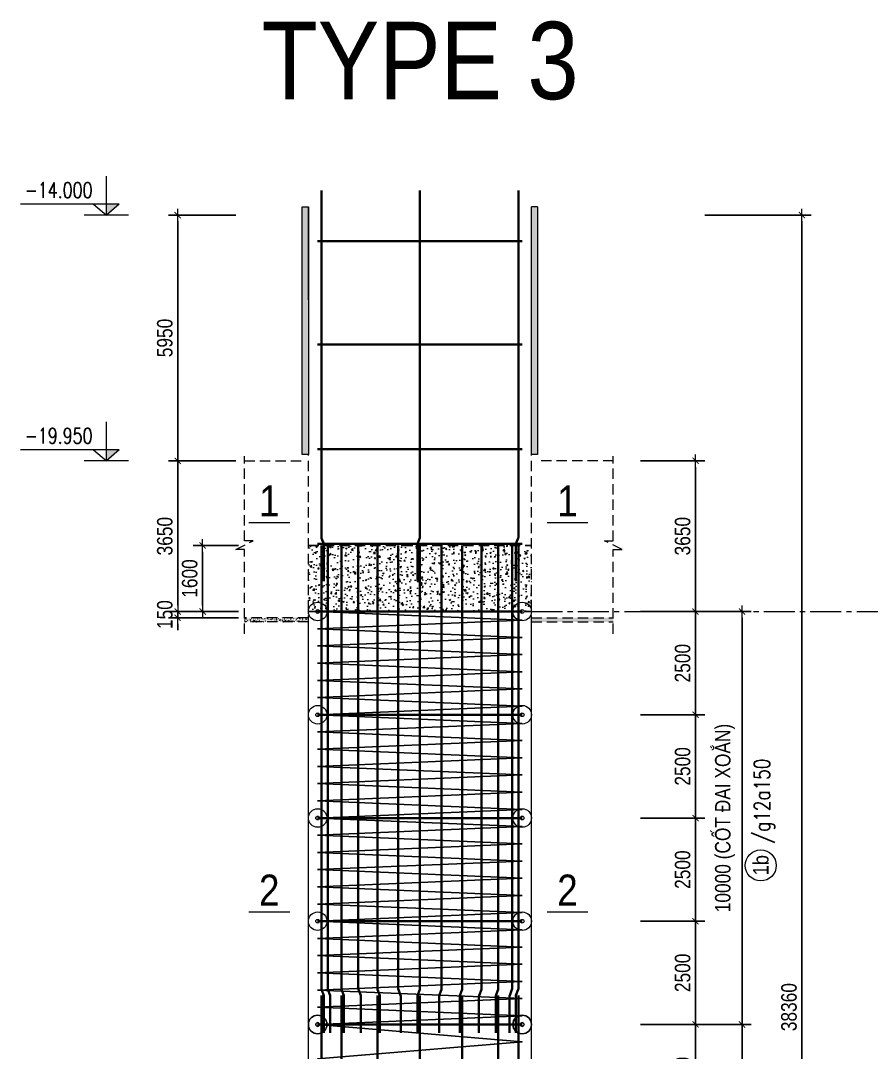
# Model space of a CAD drawing. Header units: millimetres. Extents: x -2123450 to -961021, y -260876 to 649159.
# Drawn here: x -1007892 to -987300, y 472068 to 497053 of the extents above; entities that cross this region are included whole.
import ezdxf
from ezdxf.enums import TextEntityAlignment as Align

# ---------------------------------------------------------------- set-up
doc = ezdxf.new("R2010")
doc.units = ezdxf.units.MM
doc.header["$LTSCALE"] = 1000
doc.header["$MEASUREMENT"] = 0
doc.header["$PDMODE"] = 66
doc.linetypes.add('CENTER2', pattern=[1.125, 0.75, -0.125, 0.125, -0.125])
doc.linetypes.add('HIDDEN', pattern=[0.375, 0.25, -0.125])
doc.layers.get('DEFPOINTS').update_dxf_attribs({"linetype": 'CONTINUOUS'})
for name, color, linetype in [('03BORER', 3, 'CONTINUOUS'), ('HIDEN', 9, 'HIDDEN'), ('NDC_S_REBAR DES.', 2, 'CONTINUOUS')]:
    doc.layers.add(name, color=color, linetype=linetype)
for name, color, linetype, lineweight in [('NDC_S_AXIS', 5, 'CENTER2', 15), ('NDC_S_CONTINUOUS', 3, 'CONTINUOUS', 20), ('NDC_S_DIM', 1, 'CONTINUOUS', 9), ('NDC_S_FOUNDATION NAME', 7, 'CONTINUOUS', 20), ('NDC_S_HATCH COLUMN AND WALL', 251, 'CONTINUOUS', 13), ('NDC_S_HATCH MATERIAL', 8, 'CONTINUOUS', 13), ('NDC_S_LEVEL', 3, 'CONTINUOUS', 20), ('NDC_S_LEVEL TEXT', 7, 'CONTINUOUS', 20), ('NDC_S_REBAR', 4, 'CONTINUOUS', 35), ('NDC_S_REBAR NO.', 7, 'CONTINUOUS', 20), ('NDC_S_REBAR NO. BOX', 1, 'CONTINUOUS', 9), ('NDC_S_REBAR SECTION', 6, 'CONTINUOUS', 25), ('NDC_S_STIRRUP', 2, 'CONTINUOUS', 25), ('NDC_S_VN TITLE', 6, 'CONTINUOUS', 9)]:
    doc.layers.add(name, color=color, linetype=linetype, lineweight=lineweight)
doc.styles.add('NDC_ARIAL', font='arial.ttf', dxfattribs={"width": 0.8})
doc.styles.add('NDC_ROMANS', font='romans.shx', dxfattribs={"width": 0.8, "bigfont": 'vns.shx'})
doc.dimstyles.new('NDC_1-150', dxfattribs={"dimscale": 150, "dimtxt": 2.5, "dimasz": 1, "dimexe": 1.5, "dimexo": 0, "dimgap": 0.8, "dimtad": 1, "dimdec": 0, "dimdsep": 46, "dimtxsty": 'NDC_ARIAL', "dimblk": 'DIMMARK', "dimcen": 49999.938995, "dimdle": 1.5, "dimclrd": 1, "dimclre": 1, "dimclrt": 3, "dimadec": 0, "dimazin": 0, "dimtfac": 1, "dimtdec": 0, "dimtix": 1, "dimtmove": 2, "dimatfit": 3, "dimfxl": 1, "dimarcsym": 0})

# ---------------------------------------------------------------- blocks, each defined once
blk = doc.blocks.new('CON KE')
at = {"layer": 'NDC_S_CONTINUOUS'}
for radius in [225, 45]:
    blk.add_circle((-285322, 378614), radius, dxfattribs=at)
blk = doc.blocks.new('DIMMARK')
at = {"layer": 'NDC_S_DIM', "color": 1}
blk.add_line((-1.5, 0), (1, 0), dxfattribs=at)
at = {"layer": 'NDC_S_DIM', "color": 2, "const_width": 0.15}
blk.add_lwpolyline([(-0.5, -0.5), (0.5, 0.5)], dxfattribs=at)
blk = doc.blocks.new('*D240')
at = {"layer": 'DEFPOINTS', "color": 0, "transparency": 16777216}
for p in [(-1727342, 365106), (-1726013, 365106), (-1727342, 362606)]:
    blk.add_point(p, dxfattribs=at)
at = {"layer": 'NDC_S_DIM', "color": 1, "lineweight": -2, "transparency": 16777216}
for p, q in [((-1727342, 365106), (-1725788, 365106)), ((-1726013, 362756), (-1726013, 364956)), ((-1727342, 362606), (-1725788, 362606))]:
    blk.add_line(p, q, dxfattribs=at)
at = {"layer": 'NDC_S_DIM', "color": 1, "lineweight": -2, "transparency": 16777216, "xscale": 150, "yscale": 150, "zscale": 150}
for p, rotation in [((-1726013, 365106), 90), ((-1726013, 362606), 270)]:
    blk.add_blockref('DIMMARK', p, dxfattribs=dict(at, rotation=rotation))
at = {"layer": 'NDC_S_DIM', "color": 3, "transparency": 16777216, "insert": (-1726324, 363856), "char_height": 375, "attachment_point": 5, "rotation": 90, "style": 'NDC_ARIAL'}
blk.add_mtext('2500', dxfattribs=at)
blk = doc.blocks.new('*D241')
at = {"layer": 'DEFPOINTS', "color": 0, "transparency": 16777216}
for p in [(-1727342, 367606), (-1726013, 367606), (-1727342, 365106)]:
    blk.add_point(p, dxfattribs=at)
at = {"layer": 'NDC_S_DIM', "color": 1, "lineweight": -2, "transparency": 16777216}
for p, q in [((-1727342, 367606), (-1725788, 367606)), ((-1726013, 365256), (-1726013, 367456)), ((-1727342, 365106), (-1725788, 365106))]:
    blk.add_line(p, q, dxfattribs=at)
at = {"layer": 'NDC_S_DIM', "color": 1, "lineweight": -2, "transparency": 16777216, "xscale": 150, "yscale": 150, "zscale": 150}
for p, rotation in [((-1726013, 367606), 90), ((-1726013, 365106), 270)]:
    blk.add_blockref('DIMMARK', p, dxfattribs=dict(at, rotation=rotation))
at = {"layer": 'NDC_S_DIM', "color": 3, "transparency": 16777216, "insert": (-1726324, 366356), "char_height": 375, "attachment_point": 5, "rotation": 90, "style": 'NDC_ARIAL'}
blk.add_mtext('2500', dxfattribs=at)
blk = doc.blocks.new('*D242')
at = {"layer": 'DEFPOINTS', "color": 0, "transparency": 16777216}
for p in [(-1727342, 370106), (-1726013, 370106), (-1727342, 367606)]:
    blk.add_point(p, dxfattribs=at)
at = {"layer": 'NDC_S_DIM', "color": 1, "lineweight": -2, "transparency": 16777216}
for p, q in [((-1727342, 370106), (-1725788, 370106)), ((-1726013, 367756), (-1726013, 369956)), ((-1727342, 367606), (-1725788, 367606))]:
    blk.add_line(p, q, dxfattribs=at)
at = {"layer": 'NDC_S_DIM', "color": 1, "lineweight": -2, "transparency": 16777216, "xscale": 150, "yscale": 150, "zscale": 150}
for p, rotation in [((-1726013, 370106), 90), ((-1726013, 367606), 270)]:
    blk.add_blockref('DIMMARK', p, dxfattribs=dict(at, rotation=rotation))
at = {"layer": 'NDC_S_DIM', "color": 3, "transparency": 16777216, "insert": (-1726324, 368856), "char_height": 375, "attachment_point": 5, "rotation": 90, "style": 'NDC_ARIAL'}
blk.add_mtext('2500', dxfattribs=at)
blk = doc.blocks.new('*D243')
at = {"layer": 'DEFPOINTS', "color": 0, "transparency": 16777216}
for p in [(-1727342, 372606), (-1726013, 372606), (-1727342, 370106)]:
    blk.add_point(p, dxfattribs=at)
at = {"layer": 'NDC_S_DIM', "color": 1, "lineweight": -2, "transparency": 16777216}
for p, q in [((-1727342, 372606), (-1725788, 372606)), ((-1726013, 370256), (-1726013, 372456)), ((-1727342, 370106), (-1725788, 370106))]:
    blk.add_line(p, q, dxfattribs=at)
at = {"layer": 'NDC_S_DIM', "color": 1, "lineweight": -2, "transparency": 16777216, "xscale": 150, "yscale": 150, "zscale": 150}
for p, rotation in [((-1726013, 372606), 90), ((-1726013, 370106), 270)]:
    blk.add_blockref('DIMMARK', p, dxfattribs=dict(at, rotation=rotation))
at = {"layer": 'NDC_S_DIM', "color": 3, "transparency": 16777216, "insert": (-1726324, 371356), "char_height": 375, "attachment_point": 5, "rotation": 90, "style": 'NDC_ARIAL'}
blk.add_mtext('2500', dxfattribs=at)
blk = doc.blocks.new('*D2038')
at = {"layer": 'DEFPOINTS', "color": 0, "transparency": 16777216}
for p in [(-1727342, 359547), (-1726013, 359547), (-1727342, 357047)]:
    blk.add_point(p, dxfattribs=at)
at = {"layer": 'NDC_S_DIM', "color": 1, "lineweight": -2, "transparency": 16777216}
for p, q in [((-1727342, 359547), (-1725788, 359547)), ((-1726013, 357197), (-1726013, 359397)), ((-1727342, 357047), (-1725788, 357047))]:
    blk.add_line(p, q, dxfattribs=at)
at = {"layer": 'NDC_S_DIM', "color": 1, "lineweight": -2, "transparency": 16777216, "xscale": 150, "yscale": 150, "zscale": 150}
for p, rotation in [((-1726013, 359547), 90), ((-1726013, 357047), 270)]:
    blk.add_blockref('DIMMARK', p, dxfattribs=dict(at, rotation=rotation))
at = {"layer": 'NDC_S_DIM', "color": 3, "transparency": 16777216, "insert": (-1726324, 358297), "char_height": 375, "attachment_point": 5, "rotation": 90, "style": 'NDC_ARIAL'}
blk.add_mtext('2500', dxfattribs=at)
blk = doc.blocks.new('*D2039')
at = {"layer": 'DEFPOINTS', "color": 0, "transparency": 16777216}
for p in [(-1727342, 357047), (-1726013, 357047), (-1727342, 354547)]:
    blk.add_point(p, dxfattribs=at)
at = {"layer": 'NDC_S_DIM', "color": 1, "lineweight": -2, "transparency": 16777216}
for p, q in [((-1727342, 357047), (-1725788, 357047)), ((-1726013, 354697), (-1726013, 356897)), ((-1727342, 354547), (-1725788, 354547))]:
    blk.add_line(p, q, dxfattribs=at)
at = {"layer": 'NDC_S_DIM', "color": 1, "lineweight": -2, "transparency": 16777216, "xscale": 150, "yscale": 150, "zscale": 150}
for p, rotation in [((-1726013, 357047), 90), ((-1726013, 354547), 270)]:
    blk.add_blockref('DIMMARK', p, dxfattribs=dict(at, rotation=rotation))
at = {"layer": 'NDC_S_DIM', "color": 3, "transparency": 16777216, "insert": (-1726324, 355797), "char_height": 375, "attachment_point": 5, "rotation": 90, "style": 'NDC_ARIAL'}
blk.add_mtext('2500', dxfattribs=at)
blk = doc.blocks.new('*D2040')
at = {"layer": 'DEFPOINTS', "color": 0, "transparency": 16777216}
for p in [(-1727342, 354547), (-1726013, 354547), (-1727342, 352047)]:
    blk.add_point(p, dxfattribs=at)
at = {"layer": 'NDC_S_DIM', "color": 1, "lineweight": -2, "transparency": 16777216}
for p, q in [((-1727342, 354547), (-1725788, 354547)), ((-1726013, 352197), (-1726013, 354397)), ((-1727342, 352047), (-1725788, 352047))]:
    blk.add_line(p, q, dxfattribs=at)
at = {"layer": 'NDC_S_DIM', "color": 1, "lineweight": -2, "transparency": 16777216, "xscale": 150, "yscale": 150, "zscale": 150}
for p, rotation in [((-1726013, 354547), 90), ((-1726013, 352047), 270)]:
    blk.add_blockref('DIMMARK', p, dxfattribs=dict(at, rotation=rotation))
at = {"layer": 'NDC_S_DIM', "color": 3, "transparency": 16777216, "insert": (-1726324, 353297), "char_height": 375, "attachment_point": 5, "rotation": 90, "style": 'NDC_ARIAL'}
blk.add_mtext('2500', dxfattribs=at)
blk = doc.blocks.new('*D2041')
at = {"layer": 'DEFPOINTS', "color": 0, "transparency": 16777216}
for p in [(-1727342, 352047), (-1726013, 352047), (-1727342, 349547)]:
    blk.add_point(p, dxfattribs=at)
at = {"layer": 'NDC_S_DIM', "color": 1, "lineweight": -2, "transparency": 16777216}
for p, q in [((-1727342, 352047), (-1725788, 352047)), ((-1726013, 349697), (-1726013, 351897)), ((-1727342, 349547), (-1725788, 349547))]:
    blk.add_line(p, q, dxfattribs=at)
at = {"layer": 'NDC_S_DIM', "color": 1, "lineweight": -2, "transparency": 16777216, "xscale": 150, "yscale": 150, "zscale": 150}
for p, rotation in [((-1726013, 352047), 90), ((-1726013, 349547), 270)]:
    blk.add_blockref('DIMMARK', p, dxfattribs=dict(at, rotation=rotation))
at = {"layer": 'NDC_S_DIM', "color": 3, "transparency": 16777216, "insert": (-1726324, 350797), "char_height": 375, "attachment_point": 5, "rotation": 90, "style": 'NDC_ARIAL'}
blk.add_mtext('2500', dxfattribs=at)
blk = doc.blocks.new('*D2042')
at = {"layer": 'DEFPOINTS', "color": 0, "transparency": 16777216}
for p in [(-1727342, 349547), (-1726013, 349547), (-1727342, 347047)]:
    blk.add_point(p, dxfattribs=at)
at = {"layer": 'NDC_S_DIM', "color": 1, "lineweight": -2, "transparency": 16777216}
for p, q in [((-1727342, 349547), (-1725788, 349547)), ((-1726013, 347197), (-1726013, 349397)), ((-1727342, 347047), (-1725788, 347047))]:
    blk.add_line(p, q, dxfattribs=at)
at = {"layer": 'NDC_S_DIM', "color": 1, "lineweight": -2, "transparency": 16777216, "xscale": 150, "yscale": 150, "zscale": 150}
for p, rotation in [((-1726013, 349547), 90), ((-1726013, 347047), 270)]:
    blk.add_blockref('DIMMARK', p, dxfattribs=dict(at, rotation=rotation))
at = {"layer": 'NDC_S_DIM', "color": 3, "transparency": 16777216, "insert": (-1726324, 348297), "char_height": 375, "attachment_point": 5, "rotation": 90, "style": 'NDC_ARIAL'}
blk.add_mtext('2500', dxfattribs=at)
blk = doc.blocks.new('*D2043')
at = {"layer": 'DEFPOINTS', "color": 0, "transparency": 16777216}
for p in [(-1727342, 347047), (-1726013, 347047), (-1727342, 344547)]:
    blk.add_point(p, dxfattribs=at)
at = {"layer": 'NDC_S_DIM', "color": 1, "lineweight": -2, "transparency": 16777216}
for p, q in [((-1727342, 347047), (-1725788, 347047)), ((-1726013, 344697), (-1726013, 346897)), ((-1727342, 344547), (-1725788, 344547))]:
    blk.add_line(p, q, dxfattribs=at)
at = {"layer": 'NDC_S_DIM', "color": 1, "lineweight": -2, "transparency": 16777216, "xscale": 150, "yscale": 150, "zscale": 150}
for p, rotation in [((-1726013, 347047), 90), ((-1726013, 344547), 270)]:
    blk.add_blockref('DIMMARK', p, dxfattribs=dict(at, rotation=rotation))
at = {"layer": 'NDC_S_DIM', "color": 3, "transparency": 16777216, "insert": (-1726324, 345797), "char_height": 375, "attachment_point": 5, "rotation": 90, "style": 'NDC_ARIAL'}
blk.add_mtext('2500', dxfattribs=at)
blk = doc.blocks.new('*D2044')
at = {"layer": 'DEFPOINTS', "color": 0, "transparency": 16777216}
for p in [(-1727342, 344547), (-1726013, 344547), (-1727342, 342047)]:
    blk.add_point(p, dxfattribs=at)
at = {"layer": 'NDC_S_DIM', "color": 1, "lineweight": -2, "transparency": 16777216}
for p, q in [((-1727342, 344547), (-1725788, 344547)), ((-1726013, 342197), (-1726013, 344397)), ((-1727342, 342047), (-1725788, 342047))]:
    blk.add_line(p, q, dxfattribs=at)
at = {"layer": 'NDC_S_DIM', "color": 1, "lineweight": -2, "transparency": 16777216, "xscale": 150, "yscale": 150, "zscale": 150}
for p, rotation in [((-1726013, 344547), 90), ((-1726013, 342047), 270)]:
    blk.add_blockref('DIMMARK', p, dxfattribs=dict(at, rotation=rotation))
at = {"layer": 'NDC_S_DIM', "color": 3, "transparency": 16777216, "insert": (-1726324, 343297), "char_height": 375, "attachment_point": 5, "rotation": 90, "style": 'NDC_ARIAL'}
blk.add_mtext('2500', dxfattribs=at)
blk = doc.blocks.new('*D2380')
at = {"layer": 'DEFPOINTS', "color": 0, "transparency": 16777216}
for p in [(-992885, 482743), (-992885, 472743), (-990431, 472743)]:
    blk.add_point(p, dxfattribs=at)
at = {"layer": 'NDC_S_DIM', "color": 1, "lineweight": -2, "transparency": 16777216}
for p, q in [((-992885, 482743), (-990206, 482743)), ((-990431, 482593), (-990431, 472893)), ((-992885, 472743), (-990206, 472743))]:
    blk.add_line(p, q, dxfattribs=at)
at = {"layer": 'NDC_S_DIM', "color": 1, "lineweight": -2, "transparency": 16777216, "xscale": 150, "yscale": 150, "zscale": 150}
for p, rotation in [((-990431, 482743), 90), ((-990431, 472743), 270)]:
    blk.add_blockref('DIMMARK', p, dxfattribs=dict(at, rotation=rotation))
at = {"layer": 'NDC_S_DIM', "color": 3, "transparency": 16777216, "insert": (-990841, 477743), "char_height": 375, "attachment_point": 5, "rotation": 90, "style": 'NDC_ARIAL'}
blk.add_mtext('10000 (CỐT ĐAI XOẮN)', dxfattribs=at)
blk = doc.blocks.new('*D2381')
at = {"layer": 'DEFPOINTS', "color": 0, "transparency": 16777216}
for p in [(-991331, 492343), (-991436, 453983), (-988982, 453983)]:
    blk.add_point(p, dxfattribs=at)
at = {"layer": 'NDC_S_DIM', "color": 1, "lineweight": -2, "transparency": 16777216}
for p, q in [((-991331, 492343), (-988757, 492343)), ((-988982, 492193), (-988982, 454133)), ((-991436, 453983), (-988757, 453983))]:
    blk.add_line(p, q, dxfattribs=at)
at = {"layer": 'NDC_S_DIM', "color": 1, "lineweight": -2, "transparency": 16777216, "xscale": 150, "yscale": 150, "zscale": 150}
for p, rotation in [((-988982, 492343), 90), ((-988982, 453983), 270)]:
    blk.add_blockref('DIMMARK', p, dxfattribs=dict(at, rotation=rotation))
at = {"layer": 'NDC_S_DIM', "color": 3, "transparency": 16777216, "insert": (-989293, 473163), "char_height": 375, "attachment_point": 5, "rotation": 90, "style": 'NDC_ARIAL'}
blk.add_mtext('38360', dxfattribs=at)
blk = doc.blocks.new('*D2382')
at = {"layer": 'DEFPOINTS', "color": 0, "transparency": 16777216}
for p in [(-992885, 472743), (-992885, 453983), (-990431, 453983)]:
    blk.add_point(p, dxfattribs=at)
at = {"layer": 'NDC_S_DIM', "color": 1, "lineweight": -2, "transparency": 16777216}
for p, q in [((-992885, 472743), (-990206, 472743)), ((-990431, 472593), (-990431, 454133)), ((-992885, 453983), (-990206, 453983))]:
    blk.add_line(p, q, dxfattribs=at)
at = {"layer": 'NDC_S_DIM', "color": 1, "lineweight": -2, "transparency": 16777216, "xscale": 150, "yscale": 150, "zscale": 150}
for p, rotation in [((-990431, 472743), 90), ((-990431, 453983), 270)]:
    blk.add_blockref('DIMMARK', p, dxfattribs=dict(at, rotation=rotation))
at = {"layer": 'NDC_S_DIM', "color": 3, "transparency": 16777216, "insert": (-990841, 463363), "char_height": 375, "attachment_point": 5, "rotation": 90, "style": 'NDC_ARIAL'}
blk.add_mtext('18760 (CỐT ĐAI XOẮN)', dxfattribs=at)
blk = doc.blocks.new('*D2385')
at = {"layer": 'DEFPOINTS', "color": 0, "transparency": 16777216}
for p in [(-1002687, 486393), (-1004090, 482743), (-1002622, 482743)]:
    blk.add_point(p, dxfattribs=at)
at = {"layer": 'NDC_S_DIM', "color": 1, "lineweight": -2, "transparency": 16777216}
for p, q in [((-1002687, 486393), (-1004315, 486393)), ((-1004090, 486243), (-1004090, 482893)), ((-1002622, 482743), (-1004315, 482743))]:
    blk.add_line(p, q, dxfattribs=at)
at = {"layer": 'NDC_S_DIM', "color": 1, "lineweight": -2, "transparency": 16777216, "xscale": 150, "yscale": 150, "zscale": 150}
for p, rotation in [((-1004090, 486393), 90), ((-1004090, 482743), 270)]:
    blk.add_blockref('DIMMARK', p, dxfattribs=dict(at, rotation=rotation))
at = {"layer": 'NDC_S_DIM', "color": 3, "transparency": 16777216, "insert": (-1004401, 484568), "char_height": 375, "attachment_point": 5, "rotation": 90, "style": 'NDC_ARIAL'}
blk.add_mtext('3650', dxfattribs=at)
blk = doc.blocks.new('*D2386')
at = {"layer": 'DEFPOINTS', "color": 0, "transparency": 16777216}
for p in [(-1002622, 482743), (-1004090, 482593), (-1002622, 482593)]:
    blk.add_point(p, dxfattribs=at)
at = {"layer": 'NDC_S_DIM', "color": 1, "lineweight": -2, "transparency": 16777216}
for p, q in [((-1004090, 482893), (-1004090, 483043)), ((-1002622, 482743), (-1004315, 482743)), ((-1004090, 482743), (-1004090, 482593)), ((-1002622, 482593), (-1004315, 482593)), ((-1004090, 482443), (-1004090, 482293))]:
    blk.add_line(p, q, dxfattribs=at)
at = {"layer": 'NDC_S_DIM', "color": 1, "lineweight": -2, "transparency": 16777216, "xscale": 150, "yscale": 150, "zscale": 150}
for p, rotation in [((-1004090, 482743), 270), ((-1004090, 482593), 90)]:
    blk.add_blockref('DIMMARK', p, dxfattribs=dict(at, rotation=rotation))
at = {"layer": 'NDC_S_DIM', "color": 3, "transparency": 16777216, "insert": (-1004401, 482668), "char_height": 375, "attachment_point": 5, "rotation": 90, "style": 'NDC_ARIAL'}
blk.add_mtext('150', dxfattribs=at)
blk = doc.blocks.new('*D2387')
at = {"layer": 'DEFPOINTS', "color": 0, "transparency": 16777216}
for p in [(-1002622, 484343), (-1003487, 482743), (-1002622, 482743)]:
    blk.add_point(p, dxfattribs=at)
at = {"layer": 'NDC_S_DIM', "color": 1, "lineweight": -2, "transparency": 16777216}
for p, q in [((-1002622, 484343), (-1003712, 484343)), ((-1003487, 484193), (-1003487, 482893)), ((-1002622, 482743), (-1003712, 482743))]:
    blk.add_line(p, q, dxfattribs=at)
at = {"layer": 'NDC_S_DIM', "color": 1, "lineweight": -2, "transparency": 16777216, "xscale": 150, "yscale": 150, "zscale": 150}
for p, rotation in [((-1003487, 484343), 90), ((-1003487, 482743), 270)]:
    blk.add_blockref('DIMMARK', p, dxfattribs=dict(at, rotation=rotation))
at = {"layer": 'NDC_S_DIM', "color": 3, "transparency": 16777216, "insert": (-1003799, 483543), "char_height": 375, "attachment_point": 5, "rotation": 90, "style": 'NDC_ARIAL'}
blk.add_mtext('1600', dxfattribs=at)
blk = doc.blocks.new('*D2388')
at = {"layer": 'DEFPOINTS', "color": 0, "transparency": 16777216}
for p in [(-992885, 486393), (-992885, 482743), (-991556, 482743)]:
    blk.add_point(p, dxfattribs=at)
at = {"layer": 'NDC_S_DIM', "color": 1, "lineweight": -2, "transparency": 16777216}
for p, q in [((-992885, 486393), (-991331, 486393)), ((-991556, 486243), (-991556, 482893)), ((-992885, 482743), (-991331, 482743))]:
    blk.add_line(p, q, dxfattribs=at)
at = {"layer": 'NDC_S_DIM', "color": 1, "lineweight": -2, "transparency": 16777216, "xscale": 150, "yscale": 150, "zscale": 150}
for p, rotation in [((-991556, 486393), 90), ((-991556, 482743), 270)]:
    blk.add_blockref('DIMMARK', p, dxfattribs=dict(at, rotation=rotation))
at = {"layer": 'NDC_S_DIM', "color": 3, "transparency": 16777216, "insert": (-991868, 484568), "char_height": 375, "attachment_point": 5, "rotation": 90, "style": 'NDC_ARIAL'}
blk.add_mtext('3650', dxfattribs=at)
blk = doc.blocks.new('COT CAO DO')
at = {"layer": 'NDC_S_LEVEL'}
h = blk.add_hatch(color=256, dxfattribs=at)
h.dxf.hatch_style = 1
h.paths.add_polyline_path([(48207, 284502), (48521, 284502), (48207, 284239)])
for p, q in [((48207, 284239), (48207, 285183)), ((48521, 284502), (46132, 284502)), ((47893, 284502), (48207, 284239)), ((48521, 284502), (48207, 284239)), ((48745, 284239), (47669, 284239))]:
    blk.add_line(p, q, dxfattribs=at)
blk = doc.blocks.new('*D2389')
at = {"layer": 'DEFPOINTS', "color": 0, "transparency": 16777216}
for p in [(-1002687, 492343), (-1004090, 486393), (-1002687, 486393)]:
    blk.add_point(p, dxfattribs=at)
at = {"layer": 'NDC_S_DIM', "color": 1, "lineweight": -2, "transparency": 16777216}
for p, q in [((-1002687, 492343), (-1004315, 492343)), ((-1004090, 492193), (-1004090, 486543)), ((-1002687, 486393), (-1004315, 486393))]:
    blk.add_line(p, q, dxfattribs=at)
at = {"layer": 'NDC_S_DIM', "color": 1, "lineweight": -2, "transparency": 16777216, "xscale": 150, "yscale": 150, "zscale": 150}
for p, rotation in [((-1004090, 492343), 90), ((-1004090, 486393), 270)]:
    blk.add_blockref('DIMMARK', p, dxfattribs=dict(at, rotation=rotation))
at = {"layer": 'NDC_S_DIM', "color": 3, "transparency": 16777216, "insert": (-1004401, 489368), "char_height": 375, "attachment_point": 5, "rotation": 90, "style": 'NDC_ARIAL'}
blk.add_mtext('5950', dxfattribs=at)
blk = doc.blocks.new('*U239')
at = {"layer": 'NDC_S_REBAR'}
for p, q in [((-1735159.4, 372606.2), (-1730209.4, 372606.2)), ((-1735159.4, 370106.2), (-1730209.4, 370106.2)), ((-1735159.4, 370106.2), (-1730209.4, 370106.2)), ((-1735159.4, 367606.2), (-1730209.4, 367606.2)), ((-1735159.4, 367606.2), (-1730209.4, 367606.2)), ((-1735159.4, 365106.2), (-1730209.4, 365106.2)), ((-1735159.4, 365106.2), (-1730209.4, 365106.2)), ((-1735159.4, 362606.2), (-1730209.4, 362606.2))]:
    blk.add_line(p, q, dxfattribs=at)
at = {"layer": 'NDC_S_STIRRUP'}
for p, q in [((-1730209.4, 372397.9), (-1735159.4, 372606.2)), ((-1735159.4, 372189.6), (-1730209.4, 372397.9)), ((-1730209.4, 371981.2), (-1735159.4, 372189.6)), ((-1735159.4, 371772.9), (-1730209.4, 371981.2)), ((-1730209.4, 371564.6), (-1735159.4, 371772.9)), ((-1735159.4, 371356.2), (-1730209.4, 371564.6)), ((-1730209.4, 371147.9), (-1735159.4, 371356.2)), ((-1735159.4, 370939.6), (-1730209.4, 371147.9)), ((-1730209.4, 370731.2), (-1735159.4, 370939.6)), ((-1735159.4, 370522.9), (-1730209.4, 370731.2)), ((-1730209.4, 370314.6), (-1735159.4, 370522.9)), ((-1735159.4, 370106.2), (-1730209.4, 370314.6)), ((-1730209.4, 369897.9), (-1735159.4, 370106.2)), ((-1735159.4, 369689.6), (-1730209.4, 369897.9)), ((-1730209.4, 369481.2), (-1735159.4, 369689.6)), ((-1735159.4, 369272.9), (-1730209.4, 369481.2)), ((-1730209.4, 369064.6), (-1735159.4, 369272.9)), ((-1735159.4, 368856.2), (-1730209.4, 369064.6)), ((-1730209.4, 368647.9), (-1735159.4, 368856.2)), ((-1735159.4, 368439.6), (-1730209.4, 368647.9)), ((-1730209.4, 368231.2), (-1735159.4, 368439.6)), ((-1735159.4, 368022.9), (-1730209.4, 368231.2)), ((-1730209.4, 367814.6), (-1735159.4, 368022.9)), ((-1735159.4, 367606.2), (-1730209.4, 367814.6)), ((-1730209.4, 367397.9), (-1735159.4, 367606.2)), ((-1735159.4, 367189.6), (-1730209.4, 367397.9)), ((-1730209.4, 366981.2), (-1735159.4, 367189.6)), ((-1735159.4, 366772.9), (-1730209.4, 366981.2)), ((-1730209.4, 366564.6), (-1735159.4, 366772.9)), ((-1735159.4, 366356.2), (-1730209.4, 366564.6)), ((-1730209.4, 366147.9), (-1735159.4, 366356.2)), ((-1735159.4, 365939.6), (-1730209.4, 366147.9)), ((-1730209.4, 365731.2), (-1735159.4, 365939.6)), ((-1735159.4, 365522.9), (-1730209.4, 365731.2)), ((-1730209.4, 365314.6), (-1735159.4, 365522.9)), ((-1735159.4, 365106.2), (-1730209.4, 365314.6)), ((-1730209.4, 364897.9), (-1735159.4, 365106.2)), ((-1735159.4, 364689.6), (-1730209.4, 364897.9)), ((-1730209.4, 364481.2), (-1735159.4, 364689.6)), ((-1735159.4, 364272.9), (-1730209.4, 364481.2)), ((-1730209.4, 364064.6), (-1735159.4, 364272.9)), ((-1735159.4, 363856.2), (-1730209.4, 364064.6)), ((-1730209.4, 363647.9), (-1735159.4, 363856.2)), ((-1735159.4, 363439.6), (-1730209.4, 363647.9)), ((-1730209.4, 363231.2), (-1735159.4, 363439.6)), ((-1735159.4, 363022.9), (-1730209.4, 363231.2)), ((-1730209.4, 362814.6), (-1735159.4, 363022.9)), ((-1735159.4, 362606.2), (-1730209.4, 362814.6))]:
    blk.add_line(p, q, dxfattribs=at)
at = {"layer": 'NDC_S_REBAR SECTION'}
for p in [(-1449837, -6007.5), (-1449837, -6007.5), (-1444887, -6007.5), (-1449837, -8507.5), (-1449837, -8507.5), (-1449837, -8507.5), (-1444887, -8507.5), (-1444887, -8507.5), (-1449837, -11007.5), (-1449837, -11007.5), (-1449837, -11007.5), (-1444887, -11007.5), (-1444887, -11007.5), (-1449837, -13507.5), (-1449837, -13507.5), (-1449837, -13507.5), (-1444887, -13507.5), (-1444887, -13507.5), (-1449837, -16007.5), (-1444887, -16007.5)]:
    blk.add_blockref('CON KE', p, dxfattribs=at)
at = {"layer": 'NDC_S_DIM'}
for base, p1, p2, picture, middle in [((-1726012.7, 372606.2), (-1727341.6, 370106.2), (-1727341.6, 372606.2), '*D243', (-1726324.2, 371356.2)), ((-1726012.7, 370106.2), (-1727341.6, 367606.2), (-1727341.6, 370106.2), '*D242', (-1726324.2, 368856.2)), ((-1726012.7, 367606.2), (-1727341.6, 365106.2), (-1727341.6, 367606.2), '*D241', (-1726324.2, 366356.2)), ((-1726012.7, 365106.2), (-1727341.6, 362606.2), (-1727341.6, 365106.2), '*D240', (-1726324.2, 363856.2))]:
    dim = blk.add_linear_dim(base=base, p1=p1, p2=p2, angle=90, dimstyle='NDC_1-150', dxfattribs=at)
    dim.commit()
    dim.dimension.update_dxf_attribs({"geometry": picture, "text_midpoint": middle})
blk = doc.blocks.new('*U2037')
at = {"layer": 'NDC_S_REBAR'}
for p, q in [((-1735159.4, 359547.3), (-1730209.4, 359547.3)), ((-1735159.4, 359547.3), (-1730209.4, 359547.3)), ((-1735159.4, 357047.3), (-1730209.4, 357047.3)), ((-1735159.4, 357047.3), (-1730209.4, 357047.3)), ((-1735159.4, 357047.3), (-1730209.4, 357047.3)), ((-1735159.4, 354547.3), (-1730209.4, 354547.3)), ((-1735159.4, 354547.3), (-1730209.4, 354547.3)), ((-1735159.4, 354547.3), (-1730209.4, 354547.3)), ((-1735159.4, 352047.3), (-1730209.4, 352047.3)), ((-1735159.4, 352047.3), (-1730209.4, 352047.3)), ((-1735159.4, 352047.3), (-1730209.4, 352047.3)), ((-1735159.4, 349547.3), (-1730209.4, 349547.3)), ((-1735159.4, 349547.3), (-1730209.4, 349547.3)), ((-1735159.4, 349547.3), (-1730209.4, 349547.3)), ((-1735159.4, 347047.3), (-1730209.4, 347047.3)), ((-1735159.4, 347047.3), (-1730209.4, 347047.3)), ((-1735159.4, 347047.3), (-1730209.4, 347047.3)), ((-1735159.4, 344547.3), (-1730209.4, 344547.3)), ((-1735159.4, 344547.3), (-1730209.4, 344547.3)), ((-1735159.4, 344547.3), (-1730209.4, 344547.3)), ((-1735159.4, 342047.3), (-1730209.4, 342047.3))]:
    blk.add_line(p, q, dxfattribs=at)
at = {"layer": 'NDC_S_STIRRUP'}
for points in [[(-1735159.4, 357047.3), (-1730215.4, 357462.9, 0.8498629), (-1730215.4, 357464.9), (-1735159.4, 357880.6), (-1730209.4, 358297.3), (-1735159.4, 358713.9), (-1730209.4, 359130.6), (-1735159.4, 359547.3)], [(-1735159.4, 354547.3), (-1730215.4, 354962.9, 0.8498629), (-1730215.4, 354964.9), (-1735159.4, 355380.6), (-1730209.4, 355797.3), (-1735159.4, 356213.9), (-1730209.4, 356630.6), (-1735159.4, 357047.3)], [(-1735159.4, 352047.3), (-1730215.4, 352462.9, 0.8498629), (-1730215.4, 352464.9), (-1735159.4, 352880.6), (-1730209.4, 353297.3), (-1735159.4, 353713.9), (-1730209.4, 354130.6), (-1735159.4, 354547.3)], [(-1735159.4, 349547.3), (-1730215.4, 349962.9, 0.8498629), (-1730215.4, 349964.9), (-1735159.4, 350380.6), (-1730209.4, 350797.3), (-1735159.4, 351213.9), (-1730209.4, 351630.6), (-1735159.4, 352047.3)], [(-1735159.4, 347047.3), (-1730215.4, 347462.9, 0.8498629), (-1730215.4, 347464.9), (-1735159.4, 347880.6), (-1730209.4, 348297.3), (-1735159.4, 348713.9), (-1730209.4, 349130.6), (-1735159.4, 349547.3)], [(-1735159.4, 344547.3), (-1730215.4, 344962.9, 0.8498629), (-1730215.4, 344964.9), (-1735159.4, 345380.6), (-1730209.4, 345797.3), (-1735159.4, 346213.9), (-1730209.4, 346630.6), (-1735159.4, 347047.3)], [(-1735159.4, 342047.3), (-1730215.4, 342462.9, 0.8498629), (-1730215.4, 342464.9), (-1735159.4, 342880.6), (-1730209.4, 343297.3), (-1735159.4, 343713.9), (-1730209.4, 344130.6), (-1735159.4, 344547.3)]]:
    blk.add_lwpolyline(points, format="xyb", dxfattribs=at)
at = {"layer": 'NDC_S_REBAR SECTION', "xscale": -1, "rotation": 180}
for p in [(-1449837, 738161), (-1449837, 738161), (-1444887, 738161), (-1444887, 738161), (-1449837, 735661), (-1449837, 735661), (-1449837, 735661), (-1444887, 735661), (-1444887, 735661), (-1444887, 735661), (-1449837, 733161), (-1449837, 733161), (-1449837, 733161), (-1444887, 733161), (-1444887, 733161), (-1444887, 733161), (-1449837, 730661), (-1449837, 730661), (-1449837, 730661), (-1444887, 730661), (-1444887, 730661), (-1444887, 730661), (-1449837, 728161), (-1449837, 728161), (-1449837, 728161), (-1444887, 728161), (-1444887, 728161), (-1444887, 728161), (-1449837, 725661), (-1449837, 725661), (-1449837, 725661), (-1444887, 725661), (-1444887, 725661), (-1444887, 725661), (-1449837, 723161), (-1449837, 723161), (-1449837, 723161), (-1444887, 723161), (-1444887, 723161), (-1444887, 723161), (-1449837, 720661), (-1444887, 720661)]:
    blk.add_blockref('CON KE', p, dxfattribs=at)
at = {"layer": 'NDC_S_DIM'}
for base, p1, p2, picture, middle in [((-1726012.7, 359547.3), (-1727341.6, 357047.3), (-1727341.6, 359547.3), '*D2038', (-1726324.2, 358297.3)), ((-1726012.7, 357047.3), (-1727341.6, 354547.3), (-1727341.6, 357047.3), '*D2039', (-1726324.2, 355797.3)), ((-1726012.7, 354547.3), (-1727341.6, 352047.3), (-1727341.6, 354547.3), '*D2040', (-1726324.2, 353297.3)), ((-1726012.7, 352047.3), (-1727341.6, 349547.3), (-1727341.6, 352047.3), '*D2041', (-1726324.2, 350797.3)), ((-1726012.7, 349547.3), (-1727341.6, 347047.3), (-1727341.6, 349547.3), '*D2042', (-1726324.2, 348297.3)), ((-1726012.7, 347047.3), (-1727341.6, 344547.3), (-1727341.6, 347047.3), '*D2043', (-1726324.2, 345797.3)), ((-1726012.7, 344547.3), (-1727341.6, 342047.3), (-1727341.6, 344547.3), '*D2044', (-1726324.2, 343297.3))]:
    dim = blk.add_linear_dim(base=base, p1=p1, p2=p2, angle=90, dimstyle='NDC_1-150', dxfattribs=at)
    dim.commit()
    dim.dimension.update_dxf_attribs({"geometry": picture, "text_midpoint": middle})

msp = doc.modelspace()

# ---------------------------------------------------------------- hatches: boundary and pattern name
at = {"layer": 'NDC_S_HATCH COLUMN AND WALL', "lineweight": 100}
h = msp.add_hatch(color=256, dxfattribs=at)
h.dxf.hatch_style = 1
h.paths.add_polyline_path([(-1001078.03, 486543.8), (-1000928.03, 486543.8), (-1000928.03, 492543.8), (-1001078.03, 492543.8)])
h = msp.add_hatch(color=256, dxfattribs=at)
h.dxf.hatch_style = 1
h.paths.add_polyline_path([(-995528.03, 486543.8), (-995378.03, 486543.8), (-995378.03, 492543.8), (-995528.03, 492543.8)])
at = {"layer": 'NDC_S_HATCH MATERIAL'}
h = msp.add_hatch(dxfattribs=at)
h.set_pattern_fill('AR-CONC', color=256, scale=50)
h.set_pattern_definition([(50, (488403.8, 104472.78), (358.63009, -31.37607), [37.5, -412.5]), (355, (488403.8, 104472.8), (-69.37567, 376.09607), [30, -330]), (100.451444, (488433.7, 104470.17), (289.25442, 344.719995), [31.8701, -350.57106]), (46.1842, (488403.8, 104572.8), (533.62067, -82.75964), [56.25, -618.75]), (96.635635, (488448.27, 104565.9), (467.33097, 487.0593), [47.80517, -525.85688]), (351.184164, (488403.8, 104572.8), (467.33097, 487.0593), [45, -495]), (21, (488453.8, 104547.78), (298.453526, -201.309445), [37.5, -412.5]), (326, (488453.8, 104547.8), (121.65767, 362.57502), [30, -330]), (71.451445, (488478.68, 104531), (420.11119, 161.26558), [31.870095, -350.57106]), (37.5, (488403.8, 104472.78), (6.079928, 166.446927), [0, -326, 0, -335, 0, -331.25]), (7.5, (488403.8, 104472.78), (131.534769, 197.205856), [0, -191, 0, -318.5, 0, -126.25]), (327.5, (488292.3, 104472.78), (266.911218, -11.277436), [0, -125, 0, -390, 0, -517.5]), (317.5, (488242.3, 104472.78), (291.593085, 50.05249), [0, -162.5, 0, -259, 0, -367.5])])
h.paths.add_polyline_path([(-995528.03, 482743.34), (-995528.03, 484343.34), (-1000928.03, 484343.34), (-1000928.03, 482743.34)])
at = {"layer": 'NDC_S_HATCH MATERIAL', "linetype": 'HIDDEN'}
h = msp.add_hatch(dxfattribs=at)
h.set_pattern_fill('AR-CONC', color=256, scale=10)
h.set_pattern_definition([(50, (-652646.417, 59332.25), (71.726018, -6.2752135), [7.5, -82.5]), (355, (-652646.42, 59332.25), (-13.875133, 75.219213), [6, -66]), (100.451444, (-652640.44, 59331.73), (57.850885, 68.943999), [6.374019, -70.114211]), (46.1842, (-652646.42, 59352.25), (106.724133, -16.551928), [11.25, -123.75]), (96.635635, (-652637.52, 59350.87), (93.466195, 97.41186), [9.561034, -105.171376]), (351.184164, (-652646.42, 59352.25), (93.466195, 97.41186), [9, -99]), (21, (-652636.417, 59347.25), (59.690705, -40.261889), [7.5, -82.5]), (326, (-652636.42, 59347.25), (24.331533, 72.5150045), [6, -66]), (71.451445, (-652631.44, 59343.9), (84.022238, 32.253115), [6.374019, -70.114211]), (37.5, (-652646.417, 59332.252), (1.2159855, 33.2893854), [0, -65.2, 0, -67, 0, -66.25]), (7.5, (-652646.417, 59332.252), (26.3069537, 39.4411712), [0, -38.2, 0, -63.7, 0, -25.25]), (327.5, (-652668.717, 59332.252), (53.3822436, -2.2554872), [0, -25, 0, -78, 0, -103.5]), (317.5, (-652678.717, 59332.25), (58.318617, 10.0104982), [0, -32.5, 0, -51.8, 0, -73.5])])
h.paths.add_polyline_path([(-1000928.03, 482593.34), (-1002474.51, 482593.34), (-1002474.51, 482493.34), (-1000928.03, 482493.34)])
h = msp.add_hatch(dxfattribs=at)
h.set_pattern_fill('AR-CONC', color=256, scale=10)
h.set_pattern_definition([(50, (-654377.984, 59332.25), (71.726018, -6.2752135), [7.5, -82.5]), (355, (-654377.984, 59332.25), (-13.875133, 75.219213), [6, -66]), (100.451444, (-654372.01, 59331.73), (57.850885, 68.943999), [6.374019, -70.114211]), (46.1842, (-654377.98, 59352.25), (106.724133, -16.551928), [11.25, -123.75]), (96.635635, (-654369.09, 59350.87), (93.466195, 97.41186), [9.561034, -105.171376]), (351.184164, (-654377.98, 59352.25), (93.466195, 97.41186), [9, -99]), (21, (-654367.984, 59347.25), (59.690705, -40.261889), [7.5, -82.5]), (326, (-654367.984, 59347.25), (24.331533, 72.515005), [6, -66]), (71.451445, (-654363.01, 59343.9), (84.022238, 32.253115), [6.374019, -70.114211]), (37.5, (-654377.984, 59332.252), (1.2159855, 33.2893854), [0, -65.2, 0, -67, 0, -66.25]), (7.5, (-654377.984, 59332.252), (26.3069537, 39.4411712), [0, -38.2, 0, -63.7, 0, -25.25]), (327.5, (-654400.284, 59332.252), (53.3822436, -2.2554872), [0, -25, 0, -78, 0, -103.5]), (317.5, (-654410.284, 59332.25), (58.318617, 10.0104982), [0, -32.5, 0, -51.8, 0, -73.5])])
h.paths.add_polyline_path([(-995528.03, 482593.34), (-993545.95, 482593.34), (-993545.95, 482493.34), (-995528.03, 482493.34)])

# ---------------------------------------------------------------- linework, layer by layer
at = {"layer": 'HIDEN'}
for p, q in [((-1000928.03, 484343.34), (-995528.03, 484343.34)), ((-1000928.03, 482743.34), (-995528.03, 482743.34))]:
    msp.add_line(p, q, dxfattribs=at)
at = {"layer": 'NDC_S_AXIS', "color": 1}
msp.add_line((-995528.03, 482743.34), (-980671.13, 482743.34), dxfattribs=at)
at = {"layer": 'NDC_S_CONTINUOUS'}
for p, q in [((-1001078.03, 492543.8), (-1000928.03, 492543.8)), ((-1000928.03, 490293.8), (-1000928.03, 492543.8)), ((-995528.03, 486543.8), (-995528.03, 492543.8)), ((-995378.03, 492543.8), (-995528.03, 492543.8)), ((-995378.03, 492543.8), (-995378.03, 486543.8)), ((-995378.03, 486543.8), (-995528.03, 486543.8)), ((-1000928.03, 453983.34), (-1000928.03, 482393.34)), ((-995528.03, 453983.34), (-995528.03, 482393.34))]:
    msp.add_line(p, q, dxfattribs=at)
msp.add_lwpolyline([(-1001078.03, 492543.8), (-1000928.03, 492543.8), (-1000928.03, 486543.8), (-1001078.03, 486543.8)], close=True, dxfattribs=at)
at = {"layer": 'NDC_S_HATCH MATERIAL', "linetype": 'HIDDEN'}
for p, q in [((-1000928.03, 482393.34), (-1000928.03, 486543.34)), ((-995528.03, 482393.34), (-995528.03, 486543.34)), ((-1002474.51, 486393.34), (-1001078.03, 486393.34)), ((-993545.95, 486393.34), (-995378.03, 486393.34)), ((-1000928.03, 482593.34), (-1002474.51, 482593.34)), ((-1000928.03, 482493.34), (-1002474.51, 482493.34)), ((-995528.03, 482593.34), (-993545.95, 482593.34)), ((-995528.03, 482493.34), (-993545.95, 482493.34))]:
    msp.add_line(p, q, dxfattribs=at)
for points in [[(-1002474.51, 482200.11), (-1002474.51, 484243.95), (-1002684.51, 484243.95), (-1002264.51, 484453.95), (-1002474.51, 484453.95), (-1002474.51, 486507.59)], [(-993545.95, 482200.11), (-993545.95, 484243.95), (-993335.95, 484243.95), (-993755.95, 484453.95), (-993545.95, 484453.95), (-993545.95, 486507.59)]]:
    msp.add_lwpolyline(points, dxfattribs=at)
at = {"layer": 'NDC_S_REBAR'}
for p, q in [((-1000703.03, 491712.31), (-995753.03, 491712.31)), ((-1000703.03, 489212.31), (-995753.03, 489212.31)), ((-1000703.03, 486678.85), (-995753.03, 486678.85)), ((-1000703.03, 484378.85), (-995753.03, 484378.85))]:
    msp.add_line(p, q, dxfattribs=at)
for points in [[(-1000550.99, 483476.8), (-1000550.99, 484371.02, 0.09541457), (-1000553.14, 484382.16), (-1000608.85, 484521.43, -0.09541457), (-1000610.99, 484532.57), (-1000610.99, 492943.34)], [(-998228.03, 492943.34), (-998228.03, 484526.8), (-998285.88, 484382.16, 0.09541457), (-998288.03, 484371.02), (-998288.03, 483476.8)], [(-995905.06, 483476.8), (-995905.06, 484371.02, -0.09541457), (-995902.91, 484382.16), (-995847.21, 484521.43, 0.09541457), (-995845.06, 484532.57), (-995845.06, 492943.34)], [(-1000550.99, 472543.34), (-1000550.99, 473437.56, 0.09541457), (-1000553.14, 473448.7), (-1000608.85, 473587.97, -0.09541457), (-1000610.99, 473599.11), (-1000610.99, 484343.34)], [(-1000398.83, 472543.34), (-1000398.83, 473437.56, 0.09541457), (-1000400.98, 473448.7), (-1000456.68, 473587.97, -0.09541457), (-1000458.83, 473599.11), (-1000458.83, 484343.34)], [(-1000065.17, 472543.34), (-1000065.17, 473437.56, 0.09541457), (-1000067.31, 473448.7), (-1000123.02, 473587.97, -0.09541457), (-1000125.17, 473599.11), (-1000125.17, 484343.34)], [(-999718.6, 484343.34), (-999718.6, 473599.11, 0.09541457), (-999716.46, 473587.97), (-999660.75, 473448.7, -0.09541457), (-999658.6, 473437.56), (-999658.6, 472543.34)], [(-999254.75, 484343.34), (-999254.75, 473599.11, 0.09541457), (-999252.61, 473587.97), (-999196.9, 473448.7, -0.09541457), (-999194.75, 473437.56), (-999194.75, 472543.34)], [(-998751.45, 484343.34), (-998751.45, 473599.11, 0.09541457), (-998749.3, 473587.97), (-998693.59, 473448.7, -0.09541457), (-998691.45, 473437.56), (-998691.45, 472543.34)], [(-998228.03, 484343.34), (-998228.03, 473593.34), (-998285.88, 473448.7, 0.09541457), (-998288.03, 473437.56), (-998288.03, 472543.34)], [(-997704.6, 484343.34), (-997704.6, 473593.34), (-997762.46, 473448.7, 0.09541457), (-997764.6, 473437.56), (-997764.6, 472543.34)], [(-997201.3, 484343.34), (-997201.3, 473593.34), (-997259.15, 473448.7, 0.09541457), (-997261.3, 473437.56), (-997261.3, 472543.34)], [(-996737.45, 484343.34), (-996737.45, 473593.34), (-996795.3, 473448.7, 0.09541457), (-996797.45, 473437.56), (-996797.45, 472543.34)], [(-996390.88, 472543.34), (-996390.88, 473437.56, -0.09541457), (-996388.74, 473448.7), (-996333.03, 473587.97, 0.09541457), (-996330.88, 473599.11), (-996330.88, 484343.34)], [(-996057.22, 472543.34), (-996057.22, 473437.56, -0.09541457), (-996055.08, 473448.7), (-995999.37, 473587.97, 0.09541457), (-995997.22, 473599.11), (-995997.22, 484343.34)], [(-995905.06, 472543.34), (-995905.06, 473437.56, -0.09541457), (-995902.91, 473448.7), (-995847.21, 473587.97, 0.09541457), (-995845.06, 473599.11), (-995845.06, 484343.34)], [(-1000550.99, 461843.34), (-1000550.99, 462737.56, 0.09541457), (-1000553.14, 462748.7), (-1000608.85, 462887.97, -0.09541457), (-1000610.99, 462899.11), (-1000610.99, 473443.34)], [(-1000065.17, 461843.34), (-1000065.17, 462737.56, 0.09541457), (-1000067.31, 462748.7), (-1000123.02, 462887.97, -0.09541457), (-1000125.17, 462899.11), (-1000125.17, 473443.34)], [(-999254.75, 473443.34), (-999254.75, 462899.11, 0.09541457), (-999252.61, 462887.97), (-999196.9, 462748.7, -0.09541457), (-999194.75, 462737.56), (-999194.75, 461843.34)], [(-998228.03, 473443.34), (-998228.03, 462893.34), (-998285.88, 462748.7, 0.09541457), (-998288.03, 462737.56), (-998288.03, 461843.34)], [(-997201.3, 473443.34), (-997201.3, 462893.34), (-997259.15, 462748.7, 0.09541457), (-997261.3, 462737.56), (-997261.3, 461843.34)], [(-996390.88, 461843.34), (-996390.88, 462737.56, -0.09541457), (-996388.74, 462748.7), (-996333.03, 462887.97, 0.09541457), (-996330.88, 462899.11), (-996330.88, 473443.34)], [(-995905.06, 461843.34), (-995905.06, 462737.56, -0.09541457), (-995902.91, 462748.7), (-995847.21, 462887.97, 0.09541457), (-995845.06, 462899.11), (-995845.06, 473443.34)]]:
    msp.add_lwpolyline(points, format="xyb", dxfattribs=at)
at = {"layer": 'NDC_S_REBAR NO. BOX'}
msp.add_circle((-989977.21, 476593.93), 375, dxfattribs=at)

# ---------------------------------------------------------------- block references
at = {"layer": '03BORER'}
for name, p in [('*U239', (734456.33, 110137.09)), ('*U2037', (734456.33, 113196.07))]:
    msp.add_blockref(name, p, dxfattribs=at)
at = {"layer": 'NDC_S_DIM', "lineweight": 100}
for p in [(-1054024.17, 208104.66), (-1054024.17, 202154.66)]:
    msp.add_blockref('COT CAO DO', p, dxfattribs=at)

# ---------------------------------------------------------------- texts
at = {"layer": 'NDC_S_FOUNDATION NAME', "style": 'NDC_ARIAL', "width": 0.85}
msp.add_text('TYPE 3', height=1875, dxfattribs=at).set_placement((-1002057.93, 495150.04))
at = {"layer": 'NDC_S_LEVEL TEXT', "style": 'NDC_ROMANS', "width": 0.75}
for s, p in [('-14.000', (-1006970.96, 492761.12)), ('-19.950', (-1006970.96, 486811.12))]:
    msp.add_text(s, height=375, dxfattribs=at).set_placement(p, align=Align.CENTER)
at = {"layer": 'NDC_S_REBAR DES.', "style": 'NDC_ROMANS', "width": 0.8}
msp.add_text('/g12a150', height=375, rotation=90, dxfattribs=at).set_placement((-989920.5, 478153.13), align=Align.MIDDLE)
at = {"layer": 'NDC_S_REBAR NO.', "style": 'NDC_ARIAL', "width": 0.85}
msp.add_text('1b', height=375, rotation=90, dxfattribs=at).set_placement((-989977.21, 476599.76), align=Align.MIDDLE_CENTER)
at = {"layer": 'NDC_S_VN TITLE', "style": 'NDC_ARIAL', "width": 0.85}
for s, p in [('%%U 1 ', (-1001874.68, 485420.67)), ('%%U 1 ', (-994656.2, 485420.67)), ('%%U 2 ', (-1001874.68, 476003.49)), ('%%U 2 ', (-994656.2, 476003.49))]:
    msp.add_text(s, height=750, dxfattribs=at).set_placement(p, align=Align.MIDDLE)

# ---------------------------------------------------------------- dimensions: what is measured, and where the dimension line sits
at = {"layer": 'NDC_S_DIM'}
for base, p1, p2, picture, middle in [((-1004089.6, 486393.34), (-1002686.64, 492343.34), (-1002686.64, 486393.34), '*D2389', (-1004401.07, 489368.34)), ((-988981.64, 453983.34), (-991331.38, 492343.34), (-991435.55, 453983.34), '*D2381', (-989293.23, 473163.34)), ((-1004089.6, 482743.34), (-1002686.64, 486393.34), (-1002621.58, 482743.34), '*D2385', (-1004401.19, 484568.34)), ((-991556.38, 482743.34), (-992885.29, 486393.34), (-992885.29, 482743.34), '*D2388', (-991867.97, 484568.34)), ((-1003487.45, 482743.34), (-1002621.58, 484343.34), (-1002621.58, 482743.34), '*D2387', (-1003798.91, 483543.34)), ((-1004089.6, 482593.34), (-1002621.58, 482743.34), (-1002621.58, 482593.34), '*D2386', (-1004401.07, 482668.34))]:
    dim = msp.add_linear_dim(base=base, p1=p1, p2=p2, angle=90, dimstyle='NDC_1-150', dxfattribs=at)
    dim.commit()
    dim.dimension.update_dxf_attribs({"geometry": picture, "text_midpoint": middle})
for base, p1, p2, picture, middle in [((-990431.11, 472743.34), (-992885.29, 482743.34), (-992885.29, 472743.34), '*D2380', (-990840.93, 477743.34)), ((-990431.11, 453983.34), (-992885.29, 472743.34), (-992885.29, 453983.34), '*D2382', (-990840.93, 463363.34))]:
    dim = msp.add_linear_dim(base=base, p1=p1, p2=p2, angle=90, text='<> (CỐT ĐAI XOẮN)', dimstyle='NDC_1-150', dxfattribs=at)
    dim.commit()
    dim.dimension.update_dxf_attribs({"geometry": picture, "text_midpoint": middle})

doc.saveas('drawing.dxf')
